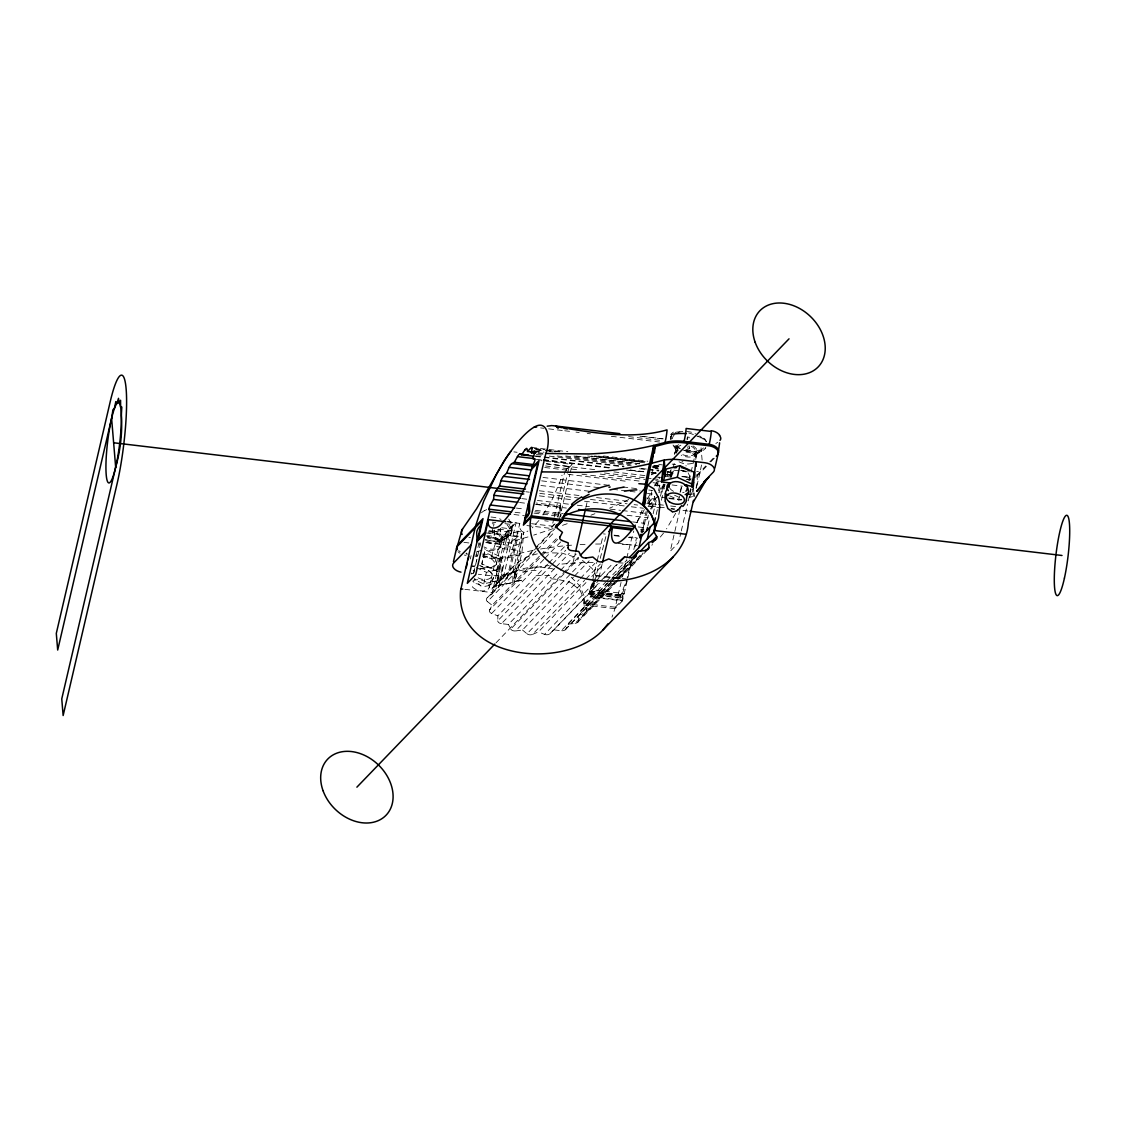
<?xml version="1.0" encoding="UTF-8"?>
<svg xmlns="http://www.w3.org/2000/svg" width="1126" height="1126" viewBox="0 0 1126 1126"><rect width="100%" height="100%" fill="white"/><g stroke="black" fill="none" stroke-linecap="round" stroke-linejoin="round"><path stroke-width="0.75" stroke-dasharray="5 3.75" d="M547.574 564.253L497.861 615.838L497.819 620.736L551.177 565.379M584.014 602.663L583.972 603.381A35.568 28.319 -4.8 0 0 583.803 595.161L579.862 585.956L570.995 577.019M507.601 521.943L519.776 523.393C518.241 528.432 522.675 535.188 527.897 531.036M535.427 504.223L559.763 507.108L560.072 516.553M702.117 460.112L701.048 447.782M515.609 572.965L519.93 554.682L521.817 533.442L497.734 530.571M670.646 439.436L671.054 436.367M648.196 515.187L647.886 517.763L644.719 523.337A3.477 0.929 -65.3 0 0 643.354 527.644L644.086 529.994L641.933 532.232M701.512 464.968L700.161 471.808L696.67 471.4M493.413 577.202L492.006 583.479L490.429 581.241M511.457 532.302L510.078 535.188A18.396 10.796 13.1 0 0 506.967 522.943M470.33 558.975L471.104 555.667M479.043 542.633L475.651 557.229A11.035 6.474 13.1 0 1 477.171 555.681M473.61 573.261L480.985 541.592M493.526 526.25L494.061 523.942L492.245 523.731M494.581 530.233L494.258 535.131L492.456 534.92L492.667 528.727M494.258 535.131L494.469 528.938M483.73 583.93L486.432 572.318L500.099 568.996L499.268 559.003L484.771 552.345L482.069 563.957L496.566 570.629L497.396 580.608L483.73 583.93L475.031 579.932M500.254 532.007L500.704 528.573L500.254 532.007L493.934 531.247M489.219 587.392L500.465 539.044L498.804 541.31L506.672 536.075A16.566 9.712 13.1 0 0 505.616 523.477M496.214 564.534L502.337 538.27L501.774 540.635L499.55 542.605L508.516 536.638C502.407 540.973 494.23 540.1 487.488 537.904M496.566 570.629L499.268 559.003M487.445 601.608A3.477 2.759 -4.8 0 1 487.262 597.681L491.893 594.035L506.418 531.613L513.146 524.646L504.448 523.604M497.974 571.642L501.351 557.131L484.996 549.601L481.618 564.126L497.974 571.642L498.846 582.114A59.298 34.779 13.1 0 1 495.904 581.846L490.852 581.241M508.572 530.374L495.764 585.365L510.022 570.572C516.341 561.522 526.799 556.272 537.341 553.865M497.396 580.608L500.099 568.996M502.238 567.757L498.917 582.015L499.465 581.255A106.182 15.975 -83.2 0 0 501.802 577.272L502.843 574.964L501.351 557.131M498.607 587.068L513.146 524.646M503.308 577.554L516.102 522.548L507.404 521.507M506.981 578.384L519.776 523.393M510.022 570.572L518.016 536.215L488.417 532.697M521.817 533.442L512.851 571.994A163.298 10.88 -79.7 0 1 512.696 582.564L504.04 584.38M495.679 585.323A40.311 32.077 -4.8 0 1 512.231 572.36L514.638 571.248L523.731 532.176L521.887 552.838L517.369 572.092M555.076 523.843L551.853 527.179L553.781 518.847M554.175 517.186L564.647 472.188L572.191 464.362L540.832 460.647M557.511 516.792L567.251 474.933M567.645 473.23L569.221 466.46L546.617 463.771M558.003 517.341L560.649 505.94L536.314 503.04M559.383 519.367L569.855 474.37M570.249 472.709L572.191 464.362M572.951 563L575.302 552.908M585.858 507.53L587.814 499.128M583.958 603.48L590.686 596.513A35.61 28.347 -4.8 0 0 590.643 588.884L592.206 582.212M592.586 580.552L596.85 562.212M597.244 560.551L603.057 535.54M594.331 578.975L589.531 591.333A3.674 0.985 -65.3 0 0 590.08 593.895L591.741 592.163L594.767 579.13M594.401 583.409L591.206 597.118L622.495 600.834L627.562 579.06L621.383 596.386L624.184 593.571L592.895 589.855M594.781 581.79L598.652 565.182M600.228 558.397L606.576 533.823M598.962 577.722L602.072 564.379M584.07 603.494L615.303 607.21L621.059 582.452M622.34 576.948L626.323 559.847M626.703 558.172L632.756 534.174M615.303 607.21L622.016 600.242L623.03 595.879L591.741 592.163M631.489 559.538L626.816 579.594L620.82 595.049A3.674 0.985 -65.3 0 0 621.369 597.61L590.08 593.895M633.825 549.516L636.542 537.82L629.589 536.989M651.56 474.496L652.742 469.415M627.956 577.371L631.897 560.424M635.05 546.884L637.443 537.975M641.158 532.753L646.099 511.485M642.425 532.57L647.872 509.177M664.298 507.685L648.646 505.827L651.729 492.625L647.506 503.069M647.886 525.715L649.815 517.411M651.757 509.107L654.727 496.341L647.999 503.308L656.711 504.349M657.063 486.305L659.189 477.157M653.122 513.864L656.233 500.493M658.527 490.64L660.047 484.124M656.205 514.54L657.373 509.543M660.469 496.214L663.186 484.546M664.213 484.391L662.327 492.456L661.609 483.73M661.384 500.254L662.665 494.75M664.833 485.447L665.086 484.391M667.056 475.904L668.042 471.667M670.294 472.906L671.082 469.514M674.573 454.496L676.402 446.642L675.853 449.007L676.81 451.554A11.035 6.474 13.1 0 1 678.626 444.671M671.054 476.903L672.672 469.908M673.067 468.233L674.615 461.576M676.557 453.229L677.725 448.232L677.894 450.259A9.205 5.391 13.1 0 1 682.933 444.742M686.902 439.351L687.437 437.043L689.253 437.254L688.704 439.576M688.183 445.924L687.648 448.232L689.45 448.444L689.985 446.135M680.076 492.273L681.624 485.63M669.773 495.876L678.682 499.986L680.188 493.526M680.568 491.921L682.06 485.461M679.935 509.543L670.209 551.332L678.584 542.662L680.906 532.626M689.056 480.703L695.657 452.356L693.996 454.637L701.864 449.387L693.982 451.723L683.51 450.161M695.699 459.436L697.529 451.582L696.966 453.947L694.742 455.917L705.847 447.669A18.396 10.796 13.1 0 1 684.636 451.667M689.759 491.907L690.548 488.571M681.3 530.951L687.522 504.209M689.436 495.989L688.296 500.873L693.095 488.515M689.816 494.356L692.096 484.588M695.981 488.163L697.487 481.717L696.6 471.09M696.375 488.107L696.614 487.037M696.867 485.982L699.823 473.258L696.347 472.85M622.495 600.834L614.965 608.659L611.981 617.118M515.694 577.863L517.608 571.262A275.082 161.299 13.1 0 1 549.122 565.505M515.3 574.021L515.159 574.541A122.762 8.178 -79.7 0 1 513.428 580.284L515.764 572.43M516.707 574.443L516.257 575.949A123.198 8.206 -79.7 0 1 514.596 581.438M650.392 509.051L653.756 504.392L655.346 499.114A4.166 1.112 -65.3 0 1 655.909 497.636M681.976 476.368L687.184 476.988L688.465 472.962M513.231 580.903L513.006 581.579M514.483 581.748L520.465 580.495M512.809 582.184L510.571 583.029M633.262 532.584L633.797 530.993M593.219 583.254L589.982 592.656L621.355 596.386M658.809 492.512L661.807 484.785M636.753 522.83L643.227 507.643M664.227 484.208A4.518 1.21 -65.3 0 0 663.467 485.672L659.794 492.681M608.181 582.677L568.166 624.198L565.984 628.829L610.841 582.283M644.396 509.585L636.303 523.604M675.684 513.301L666.564 528.868M647.492 498.945L650.378 493.47A81.41 21.788 -65.3 0 1 652.053 490.415M539.41 556.216L492.118 605.281L489.683 609.856L557.595 539.41M670.632 477.086L671.8 474.961A4.659 1.253 -65.3 0 1 674.291 472.399L675.628 472.948M542.985 514.99L552.5 498.902L559.735 482.294A35.497 9.501 -65.3 0 0 562.029 475.172M551.853 527.179L554.147 524.223M663.495 533.175L658.513 539.213M538.904 520.522L532.176 527.869M498.48 581.945L496.2 584.746A35.568 28.319 -4.8 0 0 492.273 592.586L464.447 589.278M565.843 469.95L569.221 466.46M499.184 540.1L516.102 522.548M485.742 542.591L508.333 545.28L516.693 536.609L485.419 532.88M518.016 536.215L511.303 543.182L485.179 540.086M513.189 566.674L492.076 588.631L492.287 592.586M487.347 597.737L552.838 529.797M491.893 594.035L554.696 528.882M535.934 551.29L487.431 601.608L492.118 605.281M537.144 550.023L555.343 531.162M540.621 554.963L557.609 537.341M543.802 559.397L491.654 613.487L497.861 615.838M545.012 558.144L560.776 541.789M548.784 563L565.759 545.378M552.387 564.112L565.731 550.276M554.808 568.334L501.45 623.691L508.403 624.423L559.34 571.572M556.019 567.068L569.362 553.232M560.551 570.319L577.525 552.711M496.045 642.791L579.06 556.666M564.126 573.683L510.768 629.04L508.403 624.423M565.336 572.43L578.68 558.595M510.711 629.068A4.518 3.589 -4.8 0 0 515.595 630.87L583.535 560.509M515.624 630.954L522.492 629.997L573.43 577.145M574.64 575.893L589.194 560.79M648.646 505.827L657.021 497.157M522.492 629.997L526.982 633.783L579.13 579.693M580.34 578.426L594.894 563.338M527.01 633.769A4.659 3.702 -4.8 0 0 532.457 634.417L584.619 580.34M585.83 579.088L600.383 563.985M532.471 634.431L538.439 631.883L586.942 581.565M591.797 576.526L603.916 563.943M696.924 475.158L705.819 465.939M709.802 461.815L714.841 456.579M594.218 582.804L544.505 634.388L538.439 631.883M595.429 581.551L613.628 562.676M696.881 476.312L706.41 466.431M710.802 461.871L715.193 457.311M590.643 588.884L598.188 581.044M544.562 634.318A4.518 3.589 -4.8 0 0 549.995 633.741L599.679 582.114M600.89 580.861L616.654 564.506M549.952 633.699L599.159 583.324M604.015 578.285L617.358 564.45M611.756 583.071L586.294 609.504L583.676 604.943L605.521 582.269M606.717 581.03L626.999 559.988M554.288 629.87L561.198 630.785L607.28 582.986M612.136 577.948L629.11 560.34M609.391 581.41L630.011 560.03M614.979 582.691L578.595 620.426L578.37 615.528L609.898 582.818M611.108 581.565L631.728 560.171M612.065 581.03L632.671 559.636M565.196 629.814L613.135 580.087M614.317 578.863L634.346 558.06M616.612 578.046L633.586 560.438M578.37 615.528L584.464 613.149L613.571 582.944M618.427 577.919L635.402 560.298M636.612 559.045L642.679 552.753M568.166 624.198L575.09 623.41L617.217 579.707M618.385 578.482L643.002 552.95M616.189 581.424L642.876 553.753M577.554 622.453L618.54 579.96M619.722 578.736L646.732 550.698M621.369 597.61L623.03 595.879M493.357 587.406C490.19 589.334 500.028 584.084 503.322 584.507M499.761 580.608L512.738 572.036M651.616 474.834L657.387 471.766M652.601 544.618L651.771 545.181M715.826 443.517L717.741 442.236M484.293 510.782L486.629 509.599M628.73 499.508L625.915 500.971A139.511 135.345 63.2 0 1 622.214 502.773L609.546 508.15M590.052 592.67L621.707 596.161M489.768 585.393L484.63 586.435L480.183 585.773M514.638 571.248C527.798 566.153 542.69 565.787 556.174 569.84M594.922 513.723L590.953 515.187M567.208 523.689L561.17 525.814M553.19 528.587L533.682 535.131M527.967 536.933L515.018 540.691A59.594 15.961 -65.3 0 0 510.613 555.751A36.806 21.577 13.1 0 1 491.555 556.906L482.139 555.78M510.613 555.751L521.887 552.838A275.082 161.299 13.1 0 1 534.259 550.192M497.636 585.619L510.303 583.099M518.002 581.1L521.479 580.256L520.676 580.439M689.168 494.764L692.589 493.934M678.682 499.986L681.765 499.226M689.478 497.354L692.56 496.608M477.283 551.487L481.914 550.361M519.93 554.682L510.275 557.201A36.806 21.577 13.1 0 1 491.217 558.355L483.364 557.426M472.371 566.378L475.454 565.618M515.975 571.642L506.32 574.161A36.806 21.577 13.1 0 1 487.276 575.316L478.269 574.246M543.619 552.782L561.55 553.035L578.145 558.032M474.257 579.609L475.454 579.482M595.64 544.041L603.761 543.985M593.12 562.437L582.663 562.69A275.082 161.299 13.1 0 0 558.975 564.351M622.481 544.407L629.828 544.787M618.188 562.817L625.535 563.197M550.107 577.427L551.177 577.497M498.846 582.114L490.303 581.171A11.035 6.474 13.1 0 0 491.583 573.078A11.035 6.474 13.1 0 0 478.48 568.686M639.962 436.226L663.65 439.013M628.533 436.592L661.455 440.519M540.593 427.908L543.816 428.288M548.644 428.851L563.113 430.582M564.717 430.765L569.545 431.342M575.977 432.102L579.186 432.483M587.223 433.44L590.446 433.82M611.348 436.311L659.583 442.039M531.782 447.43L567.828 451.723M603.564 455.974L647.774 461.224M672.18 464.123L675.67 464.545M534.188 448.486L544.59 449.724M546.321 449.936L561.93 451.779M598.356 456.114L645.184 461.674M535.526 448.95L544.196 449.992M545.927 450.189L559.805 451.836M594.486 455.96L644.79 461.941M536.863 449.64L543.605 450.442M545.294 450.653L555.428 451.85M591.164 456.1L642.341 462.181M535.666 449.837L542.591 450.653M549.53 451.484L553.007 451.892M587.688 456.016L644.916 462.814M658.794 464.475L662.257 464.883M534.512 451.146L544.027 452.202M576.216 456.114L639.413 463.532M654.178 465.376L661.947 466.22M534.062 451.259L542.732 452.3M573.95 456.002L639.85 463.842M653.727 465.488L660.666 466.305M653.587 466.277L662.018 467.276M537.932 452.68L543.14 453.299M565.688 455.988L636.795 464.433M652.404 466.291L661.075 467.318M538.017 453.694L543.577 454.242M557.088 455.96L630.293 464.559M652.475 467.29L659.78 468.064M680.583 470.527L685.79 471.147M653.136 467.712L659.878 468.515M673.756 470.161L687.648 471.822M513.892 451.892L517.101 452.272M536.398 454.566L542.831 455.326M549.263 456.1L631.264 465.84M655.388 468.712L658.597 469.092M535.455 455.875L624.001 466.389M641.356 468.458L646.549 469.078M648.28 469.275L658.935 470.541M667.366 471.555L674.305 472.371M535.469 456.382L623.917 466.896M639.526 468.754L646.465 469.57M648.196 469.781L658.597 471.02M667.268 472.047L675.938 473.075M543.464 459.718L612.84 467.966M630.18 470.021L644.058 471.667M650.983 472.498L656.191 473.117M666.592 474.342L671.8 474.961M543.239 459.872L612.614 468.12M629.955 470.189L643.833 471.836M652.503 472.864L655.965 473.272M666.367 474.51L675.051 475.538M536.314 459.324L541.522 459.943M543.253 460.154L612.628 468.402M626.506 470.049L643.847 472.104M652.517 473.131L655.994 473.553M666.395 474.792L675.065 475.819M682.004 476.636L688.943 477.466A3.477 0.929 -65.3 0 1 688.845 479.986M666.493 476.523L671.715 477.157M687.395 479.014L690.871 479.423M686.156 479.409L691.364 480.028M546.279 463.87L598.314 470.063M613.923 471.907L645.142 475.622M655.543 476.861L660.751 477.48M545.547 465.981L580.228 470.105M604.507 472.99L644.396 477.72M646.141 477.931L651.335 478.55M653.066 478.761L660.005 479.577M544.731 467.501L567.279 470.175M600.228 474.102L645.325 479.451M655.726 480.689L660.934 481.309M581.973 474.257L642.594 481.449M652.996 482.688L659.92 483.518M672.039 484.954L682.44 486.193M568.095 474.342L627.069 481.351M654.811 484.644L663.481 485.672M654.966 485.362L664.593 486.502M543.042 477.466L607.21 485.095M622.819 486.953L640.159 489.008M648.829 490.035L652.306 490.457M541.634 480.858L598.863 487.657M612.741 489.303L637.02 492.189M647.436 493.427L654.361 494.258M661.694 497.171L666.916 497.791M668.661 498.002L680.85 499.451M669.182 498.607L681.343 500.043M540.888 485.503L589.447 491.274M643.213 497.664L655.346 499.114M658.457 504.547L663.678 505.18M670.646 505.996L677.613 506.827M539.284 490.781L580.917 495.736M596.527 497.579L629.476 501.506M646.817 503.561L653.756 504.392M671.251 508.516L674.727 508.924M525.814 491.752L529.304 492.175M539.79 493.413L578.215 497.988M590.432 499.437L627.112 503.801M634.093 504.631L637.597 505.039M648.069 506.292L660.3 507.742M670.772 508.98L674.263 509.402M683.003 510.43L688.239 511.063M539.396 495.862L574.091 499.986M584.493 501.225L624.381 505.954M631.32 506.784L643.467 508.22M521.774 498.607L526.982 499.226M537.384 500.465L568.602 504.166M577.272 505.208L589.419 506.644M610.222 509.121L620.623 510.36M622.368 510.557L646.648 513.442M519.55 502.506L526.489 503.336M536.891 504.561L566.378 508.065M627.069 515.286L647.886 517.763M516.384 508.093L525.054 509.121M535.455 510.36L563.211 513.653M632.587 521.901L644.719 523.337M534.906 511.739L560.987 514.835A3.674 0.985 -65.3 0 1 560.649 516.609M534.02 513.118L560.101 516.285M515.075 512.302L523.745 513.329M638.203 526.94L643.41 527.545M513.977 514.526L524.378 515.764M640.595 529.572L644.086 529.994M640.286 531.008L643.762 531.416M544.702 520.775L548.179 521.183M531.514 523.689L552.373 526.166M603.452 533.879L605.253 534.09M613.952 535.131L622.636 536.159M614.43 535.723L621.383 536.553M628.336 537.384L637.02 538.411M526.884 525.575L552.95 528.671M492.287 522.154L495.764 522.577M501.703 527.756L512.119 528.995L510.458 530.726A3.674 0.985 -65.3 0 0 508.009 536.384L508.333 545.28M498.551 529.15L524.632 532.246M618.146 543.351L637.26 545.631M497.636 529.304L500.803 529.684M488.965 530.656L492.132 531.036L492.456 534.92M492.991 532.612L494.793 532.823M463.912 542.352L468.979 542.957M502.477 548.573L517.876 550.403M465.854 553.837A9.205 5.391 13.1 0 0 466.417 553.922L467.994 554.105M475.848 555.034L477.424 555.217M475.51 556.483L477.086 556.68M596.287 575.344L625.831 578.848M595.527 575.879L618.132 578.567M471.245 573.415L473.258 573.655M590.151 591.164L621.439 594.88M589.531 591.333L620.82 595.049M589.377 594.359L620.651 598.075M590.686 596.513L622.016 600.242M583.676 604.943L614.965 608.659M642.425 436.353L663.242 438.844M475.552 579.44L475.679 579.454A11.035 6.474 13.1 0 1 474.468 578.581M475.679 579.454L474.13 579.243M688.943 477.466L687.184 476.988M674.573 495.243L678.922 497.256M471.935 565.646L474.834 566.983M476.284 567.659L486.432 572.318M568.475 581.551L573.655 584.394M680.512 448.894L674.657 444.46A16.566 9.712 13.1 0 0 689.548 451.582A16.566 9.712 13.1 0 0 703.539 447.895M582.452 560.368L592.093 568.489L597.681 578.82M473.962 582.241L472.962 581.452M580.312 590.756L583.718 598.68M675.727 446.642L678.134 450.794M673.024 444.995L676.81 451.554M693.32 486.854L693.715 491.541M689.239 445.854L689.45 448.444M692.166 488.937L692.448 492.259M687.437 437.043L687.662 439.633M663.861 483.927L664.284 488.909M560.649 505.94L560.987 514.835M491.696 613.403A3.758 2.984 -4.8 0 1 489.514 609.828M501.464 623.579A4.166 3.322 -4.8 0 1 497.664 620.75M566.111 628.885A4.166 3.322 -4.8 0 1 561.241 630.673M578.778 620.44A3.758 2.984 -4.8 0 1 575.09 623.311M586.393 609.462A3.477 2.759 -4.8 0 1 584.464 613.135M692.335 463.222A11.035 6.474 13.1 0 1 678.668 461.59M675.192 453.032A11.035 6.474 13.1 0 1 677.022 451.61M684.524 450.569A11.035 6.474 13.1 0 1 695.924 459.112M691.012 478.395A11.035 6.474 13.1 0 1 689.182 479.817M671.251 475.454A11.035 6.474 13.1 0 1 671.251 469.992M466.08 555.371A9.205 5.391 13.1 0 1 464.348 555.062M459.985 553.26A9.205 5.391 13.1 0 1 458.029 551.67M479.592 584.591A16.566 1.788 29.9 0 1 478.283 583.747M476.579 583.859A12.921 2.97 22.6 0 1 476.031 583.507M480.563 585.379A8.262 2.153 21.1 0 1 477.368 583.803M491.893 583.465A25.462 5.461 2.6 0 1 489.12 585.295M471.724 574.105A11.035 6.474 13.1 0 1 471.794 572.923M473.075 570.769A11.035 6.474 13.1 0 1 474.243 569.925M487.361 537.13A11.035 6.474 13.1 0 1 500.62 546.49A11.035 6.474 13.1 0 1 484.419 548.784M480.014 545.167A11.035 6.474 13.1 0 1 479.141 543.239M482.421 554.119A11.035 6.474 13.1 0 1 496.665 563.479A11.035 6.474 13.1 0 1 479.535 565.238M493.118 587.082A36.567 8.966 7.7 0 1 496.496 585.309M583.564 598.708A37.425 26.348 -0.7 0 1 584.07 602.663M573.12 584.901A44.956 32.316 -23.3 0 1 580.101 590.883M550.741 578.82A70.868 53.443 -36.9 0 1 568.053 582.212M536.089 575.766A93.725 72.148 -41 0 1 550.713 575.668M522.422 572.064A94.922 66.575 -33.3 0 1 537.637 570.249M515.877 580.932A46.49 5.912 -16.4 0 1 517.988 580.383M514.652 571.178A172.179 11.471 -79.7 0 1 514.385 582.114M540.564 549.038A275.082 161.299 13.1 0 1 573.289 545.04M580.073 544.604A275.082 161.299 13.1 0 1 586.942 544.266M518.537 544.168A36.567 24.603 22.9 0 1 496.524 546.49M640.131 490.697A32.147 30.233 7.6 0 1 639.835 491.02M491.555 556.906A59.636 15.961 -65.3 0 1 496.116 541.409M466.417 553.922A59.636 15.961 -65.3 0 1 466.643 553.007M460.323 551.81A9.205 5.391 13.1 0 1 458.69 550.544M470.358 537.51A9.289 4.18 11.2 0 1 468.866 537.229M508.769 519.128A19.508 13.92 40.7 0 1 510.289 535.343M490.978 517.031A18.396 10.796 13.1 0 1 501 519.396M509.881 535.033A21.366 15.117 28.9 0 1 506.25 537.327M481.449 512.794A20.113 17.917 16.3 0 1 484.222 510.697M492.921 530.67A11.035 6.474 13.1 0 1 501.76 540.649A11.035 6.474 13.1 0 1 486.038 541.859M506.77 537.904A18.509 13.315 6.5 0 1 485.433 539.368M486.699 535.709A11.035 6.474 13.1 0 1 500.957 545.026A11.035 6.474 13.1 0 1 483.913 546.884M685.79 465.868A4.166 1.112 -65.3 0 1 686.297 465.868M678.049 448.852A18.396 10.796 13.1 0 1 673.095 444.784M670.632 439.14A18.396 10.796 13.1 0 1 672.166 434.678M704.44 438.507A18.396 10.796 13.1 0 1 706.368 441.856M703.215 438.183A17.988 4.434 30.7 0 1 706.241 441.673M697.979 435.973A21.366 5.377 26.3 0 1 701.315 438.211M671.659 439.196A19.508 7.15 -7.3 0 1 671.926 434.678M670.815 434.495A21.366 9.078 0.8 0 1 673.432 432.117M693.081 445.938A11.035 6.474 13.1 0 1 695.769 455.27A11.035 6.474 13.1 0 1 681.216 455.171M675.079 432.483A18.509 7.981 18.2 0 1 683.285 432.004M688.662 433.003A18.509 7.981 18.2 0 1 698.261 436.804M682.961 461.829A11.035 6.474 13.1 0 1 681.934 461.505M674.657 453.299A11.035 6.474 13.1 0 1 678.148 449.795M685.833 449.26A11.035 6.474 13.1 0 1 695.981 458.859M654.6 485.996A81.41 21.788 -65.3 0 1 659.766 477.635M488.571 531.345A9.205 5.391 13.1 0 1 499.437 535.554A9.205 5.391 13.1 0 1 497.101 542.127A9.205 5.391 13.1 0 1 485.433 540.142M472.948 581.002A9.205 5.391 13.1 0 1 487.488 583.113A9.205 5.391 13.1 0 1 483.321 590.953A9.205 5.391 13.1 0 1 471.217 584.253M672.447 438.76A16.566 9.712 13.1 0 1 695.446 433.594M699.626 435.889A16.566 9.712 13.1 0 1 704.552 441.673M691.237 446.234A9.205 5.391 13.1 0 1 694.249 454.44A9.205 5.391 13.1 0 1 681.357 453.933M684.144 492.245A9.205 5.391 13.1 0 1 682.652 492.681M673.531 491.316A9.205 5.391 13.1 0 1 669.857 488.304M681.146 470.218A9.205 5.391 13.1 0 1 688.929 474.468A9.205 5.391 13.1 0 1 688.099 479.972M671.997 475.594A9.205 5.391 13.1 0 1 677.036 470.091M479.972 568.306A9.205 5.391 13.1 0 1 490.837 572.515A9.205 5.391 13.1 0 1 488.501 579.088A9.205 5.391 13.1 0 1 476.833 577.103M473.863 572.867A9.205 5.391 13.1 0 1 474.327 570.896M482.674 556.694A9.205 5.391 13.1 0 1 494.539 564.492A9.205 5.391 13.1 0 1 480.267 565.956M476.65 561.761A9.205 5.391 13.1 0 1 477.03 559.284M506.672 536.075L497.298 538.453L486.798 536.257A16.566 9.712 13.1 0 0 506.658 536.075"/><path stroke-width="1.5" d="M568.151 547.757L568.194 542.873L561.987 540.522M505.87 521.746L488.487 519.677C485.855 530.67 498.114 529.952 502.266 522.844C514.216 510.345 522.323 494.595 528.446 478.578A35.497 9.501 -65.3 0 0 531.19 469.725L537.932 462.744L523.407 525.166L530.937 517.341L562.226 521.057L555.765 527.77M686.213 500.183L687.339 494.032M687.31 495.482L687.705 493.779M693.644 482.787L693.32 486.854L684.622 484.644A11.035 6.474 13.1 0 1 686.86 486.502M652.207 462.631L653.742 445.403L665.03 442.49A36.806 21.577 13.1 0 1 684.073 441.35L709.211 444.334A9.205 5.391 13.1 0 1 717.726 453.595A59.636 15.961 -65.3 0 0 719.598 442.8M654.445 453.004L655.022 446.473L664.692 443.954A36.806 21.577 13.1 0 1 683.735 442.8L708.873 445.783A9.205 5.391 13.1 0 1 717.389 455.045L716.291 456.185M661.525 481.421L661.863 478.48A106.182 15.975 -83.2 0 1 663.453 465.601L664.227 460.112L665.579 476.425M489.008 509.304A3.477 0.929 -65.3 0 1 490.373 505.011L493.526 499.409L494.032 495.313L520.043 498.396M111.601 418.351L112.98 409.597L114.275 408.893L115.823 401.644L116.851 403.53L118.511 398.322L119.06 402.897L120.581 400.279L120.609 407.077L121.819 407.063L121.312 415.564C122.579 432.468 120.327 450.794 115.668 467.191L61.761 698.88L63.14 715.531L117.062 483.842A68.081 10.233 -83.2 0 0 126.14 389.061A68.081 10.233 -83.2 0 0 110.221 401.7L56.3 633.389L57.693 650.04L111.601 418.351L115.668 467.191M534.906 453.215L531.43 452.807L532.063 448.542M563.31 516.707C587.969 502.182 630.701 506.981 640.018 537.665L654.262 522.872A40.311 32.077 -4.8 0 0 644.579 506.756L644.086 506.207A163.298 10.88 -79.7 0 0 646.873 484.757L647.844 479.662A122.762 8.178 -79.7 0 1 650.068 468.458L655.022 446.473M645.592 483.279L645.381 484.363A172.179 11.471 -79.7 0 1 642.819 505.11L644.086 506.207M534.583 459.141A3.477 0.929 -65.3 0 1 534.174 462.434L531.556 468.261L539.087 460.435L529.361 502.224L529.699 511.105A3.674 0.985 -65.3 0 1 527.235 516.778L525.575 518.509L524.561 522.858L531.275 515.891L545.814 453.468L588.687 453.975A275.082 161.299 13.1 0 0 653.742 445.403L647.802 471.991A123.198 8.206 -79.7 0 0 645.648 482.984M530.937 517.341C523.773 554.625 565.266 578.384 597.371 580.425C635.599 585.365 685.424 566.279 688.408 522.309M545.814 453.468C550.29 444.024 549.671 417.929 534.217 427.106A89.573 23.984 -65.3 0 0 510.669 451.526L509.726 452.849A81.41 21.788 -65.3 0 0 496.031 475.102M453.454 561.635L456.79 547.32M475.13 527.883L460.604 590.32C454.566 660.103 564.914 671.054 603.015 629.913L673.348 556.948M466.206 567.87L467.332 563.028M468.078 559.805L468.824 556.582M511.598 511.894L489.064 509.205L489.726 511.64L484.926 532.288L478.212 539.255L483.012 518.622L457.902 544.66A9.205 5.391 13.1 0 0 457.367 548.784M488.487 519.677L475.693 574.668L467.318 583.338L481.858 520.916L457.564 546.11A9.205 5.391 13.1 0 0 456.86 549.868M575.696 551.233L585.464 509.205M602.452 562.718L610.982 526.053M646.873 487.671L642.805 505.152C620.144 488.402 582.114 489.824 565.28 514.019M644.171 506.264L645.705 499.62M640.018 537.665L640.778 534.386M638.935 547.616L642.045 534.245M646.732 530.698L647.506 527.376M647.295 538.932L650.012 527.235M661.511 481.562L664.819 467.304M654.262 522.872L655.431 517.876M629.392 557.511L654.009 531.965L656.261 522.267M679.963 465.657L666.296 468.979L663.594 480.591L677.261 477.269L679.963 465.657L694.446 472.329L694.869 477.311M692.026 487.262L691.744 483.941L694.446 472.329M688.619 521.394L689.478 517.735M689.689 516.82L692.884 503.055M693.095 502.14L693.532 500.31M714.841 468.135L718.163 453.834M475.468 526.433L483.716 501.154L496.031 475.116M523.787 494.004L496.045 490.711L499.395 486.038L501 480.76L527.01 483.856M534.54 453.271L532.837 458.648L534.583 459.126M555.259 527.278L562.986 518.636M529.501 479.423L503.477 476.326L506.616 473.145L509.135 467.332A4.518 1.21 -65.3 0 1 511.753 463.687M685.635 534.231L654.347 530.515L658.541 518.101L659.709 506.559A36.567 36.328 65.9 0 0 658.386 497.284M645.423 550.445L638.498 551.219L633.882 558.383M560.016 536.891L562.451 532.317L557.764 528.643A3.477 2.759 -4.8 0 1 557.609 524.716M532.598 466.065L511.781 463.588L514.329 462.265L517.453 456.621A4.659 1.253 -65.3 0 1 519.93 454.06L528.615 455.059M693.447 501.788L706.861 478.831L696.698 491.316L709.281 476.734M635.275 525.152C631.461 531.402 612.516 555.737 611.531 534.681A35.497 9.501 -65.3 0 1 612.474 527.7L631.602 529.98M519.945 454.031L521.591 454.735L524.941 449.936M608.082 623.748L603.015 629.913M510.669 451.512L508.333 454.693A62.803 16.82 -65.3 0 0 504.307 460.661L476.495 508.896L462.49 529.079A59.636 15.961 -65.3 0 0 457.902 544.66M661.455 481.984A59.298 34.779 13.1 0 1 664.396 482.266L670.012 482.941L665.705 491.766A25.462 24.927 74.7 0 0 665.339 501.295M524.941 449.992A4.518 1.21 -65.3 0 1 527.024 448.753L527.531 451.442L530.712 448.078A4.166 1.112 -65.3 0 1 532.134 448.444M480.844 525.279L479.169 526.996A3.674 0.985 -65.3 0 0 476.72 532.668L477.044 541.564L485.419 532.88M471.189 544.843L453.623 563.07A9.205 5.391 13.1 0 0 460.984 572.149M525.096 517.904L528.741 513.048L528.474 503.392M356.886 787.173L494.821 644.058M580.27 555.399L789.03 338.827M608.687 531.627L612.474 527.7M619.779 561.93L624.62 556.906L631.545 557.82M703.567 482.252L713.448 472.005A9.205 5.391 13.1 0 0 704.932 462.744L679.794 459.76A36.806 21.577 13.1 0 0 660.737 460.9L651.081 463.433M632.432 557.511L638.498 551.219M640.215 551.374L648.703 542.563L654.797 540.17A3.477 2.759 -4.8 0 0 656.74 536.497M651.785 541.564L656.627 536.525L654.009 531.965M652.376 542.69L654.797 540.17M645.297 551.233L648.928 547.461L648.703 542.563M572.599 505.152L566.533 511.781A35.568 28.319 -4.8 0 0 562.62 519.621M624.62 556.906L620.299 560.734A4.518 3.589 -4.8 0 1 614.895 561.353L608.772 558.918L602.804 561.466A4.659 3.702 -4.8 0 1 597.343 560.804M557.68 524.772L562.226 521.057M531.43 452.807L534.062 451.259M582.423 497.903L589.081 494.342M534.174 427.134L536.638 427.078M608.969 487.276L610.137 486.995M547.166 426.191L551.923 425.558M585.956 557.989L592.825 557.018L597.315 560.818M638.864 483.701L643.242 484.039A46.49 39.973 86.2 0 1 644.973 484.194M541.522 471.878L584.408 472.385A275.082 161.299 13.1 0 0 649.463 463.828M552.514 425.628L619.877 433.651M527.531 451.442L536.201 452.483M521.591 454.735L533.724 456.171M517.453 456.621L534.794 458.69M514.329 462.265L535.146 464.742M509.135 467.332L531.683 470.006M506.616 473.145L529.164 475.819M499.395 486.038L525.42 489.134M113.642 442.771L524.069 491.541M689.985 511.26L1062.001 555.484M493.526 499.409L517.805 502.295M578.511 509.515L620.13 514.455M490.373 504.997L514.652 507.882M566.674 514.061L630.841 521.69M561.902 517.861L634.74 526.518M531.275 515.891L562.507 519.607M489.726 511.64L510.514 514.118M560.748 520.085L633.628 528.741M555.85 526.574L555.892 526.588A35.61 28.347 -4.8 0 1 556.371 525.18M460.942 588.856L462.786 589.081M568.94 428.795C601.228 434.017 634.965 438.858 667.056 429.893A59.594 15.961 -65.3 0 1 665.03 442.49M565.773 428.232L555.751 426.275M672.363 511.683L667.859 508.558L665.269 501.309M646.887 484.701L653.798 488.768L658.288 497.312M677.261 477.269L691.744 483.941M665.311 493.821L668.281 495.201M644.255 506.348L651.11 514.441L654.136 522.197A35.568 28.319 -4.8 0 1 654.305 530.515M696.206 466.375L695.812 461.66L694.362 475.228A76.723 11.541 -83.2 0 0 693.63 482.787M693.841 493.104L694.109 496.228M562.029 540.438A3.758 2.984 -4.8 0 1 559.847 536.849M567.997 547.785A4.166 3.322 -4.8 0 0 571.797 550.6L578.736 551.444L581.1 556.075A4.518 3.589 -4.8 0 0 585.942 557.905M636.443 555.92A4.166 3.322 -4.8 0 1 631.587 557.708M649.111 547.461A3.758 2.984 -4.8 0 1 645.423 550.347M686.663 500.282A18.889 15.863 -42.4 0 1 682.849 506.433M681.779 505.588A20.099 16.848 -44 0 1 679.541 507.868M679.879 508.276A16.566 15.539 -42.9 0 1 677.556 509.994M677.725 510.275A12.921 12.71 -49.8 0 1 676.979 510.683M676.923 510.585A8.262 8.178 -55.8 0 1 672.349 511.767M687.55 493.019A11.035 6.474 13.1 0 1 685.143 494.638M668.351 490.584A11.035 6.474 13.1 0 1 670.012 482.941M674.727 467.909A11.035 6.474 13.1 0 1 676.627 467.529M681.554 467.67A11.035 6.474 13.1 0 1 689.196 470.992M686.494 484.799A17.284 15.553 61.6 0 1 688.591 494.215M562.62 518.537A37.425 32.738 -7.4 0 1 564.844 513.836M571.544 504.392A44.956 34.005 -26 0 1 581.734 496.847M588.335 492.287A70.868 45.096 -27.6 0 1 609.194 485.25M609.856 489.979A93.725 55.864 -27 0 1 624.128 487.164M624.367 491.189A94.922 65.097 -32.1 0 1 636.837 489.852M462.167 534.4A9.191 5.897 1.9 0 1 462.519 529.093M493.948 495.412A3.758 0.999 -65.3 0 1 496.031 490.781M500.943 480.802A4.166 1.112 -65.3 0 1 503.449 476.439M534.034 451.371A3.758 0.999 -65.3 0 1 534.625 453.215M671.321 434.383A36.567 17.636 4.9 0 1 686.41 433.566M558.158 428.246A36.299 4.504 29.3 0 1 556.737 427.12M561.241 427.599A32.147 0.901 15 0 1 560.832 427.472M567.504 428.992A139.511 21.619 2.2 0 1 564.323 428.415M684.073 441.336A59.636 15.961 -65.3 0 0 686.128 428.457L711.266 431.441A59.636 15.961 -65.3 0 1 709.211 444.334M711.21 430.765A9.289 6.559 15.5 0 1 719.711 435.298M719.444 435.396A9.191 4.729 23.1 0 1 719.964 440.365M687.113 488.332A9.205 5.391 13.1 0 1 685.903 491.189M669.294 487.206A9.205 5.391 13.1 0 1 675.15 481.632A9.205 5.391 13.1 0 1 686.311 486.207M669.266 501.732A9.205 5.391 13.1 0 0 684.242 501.197A9.205 5.391 13.1 0 0 672.799 492.991A9.205 5.391 13.1 0 0 669.266 501.732M116.077 465.39A40.48 6.094 -83.2 0 0 118.751 402.672A40.48 6.094 -83.2 0 0 106.083 460.252A40.48 6.094 -83.2 0 0 116.077 465.39M755.18 342.346A40.48 30.951 43.9 0 0 817.082 367.977A40.48 30.951 43.9 0 0 794.801 306.173A40.48 30.951 43.9 0 0 755.18 342.346M1064.436 578.088A40.48 6.094 -83.2 0 0 1067.096 515.384A40.48 6.094 -83.2 0 0 1054.443 572.965A40.48 6.094 -83.2 0 0 1064.436 578.088M323.035 790.677A40.48 30.951 43.9 0 0 384.937 816.322A40.48 30.951 43.9 0 0 362.656 754.504A40.48 30.951 43.9 0 0 323.035 790.677"/></g></svg>
